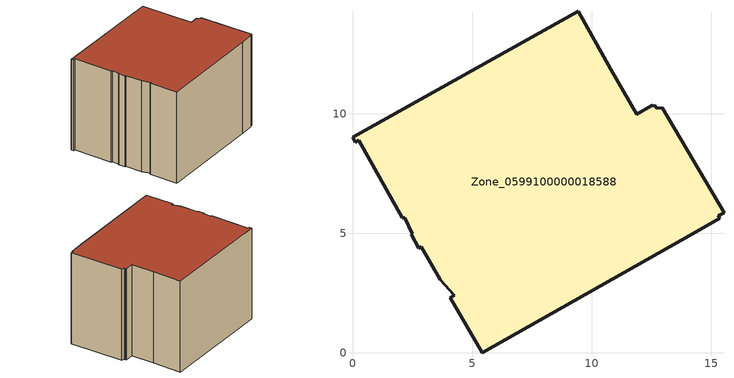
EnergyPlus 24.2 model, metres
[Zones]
Zone_0599100000018588
 floor ground (C_G): 12.54,10.36 12.58,10.32 12.64,10.35 12.71,10.22 12.96,10.24 15.53,5.87 15.29,5.73 15.35,5.63 14.22,4.98 5.43,0 4.1,2.31 4.25,2.4 3.67,3.06 2.87,4.44 2.78,4.38 2.45,4.97 2.51,4.99 2.18,5.66 2.07,5.66 0.27,8.9 0.11,8.81 0,9.01 9.44,14.29 10.79,11.85 11.89,9.97 z0
 wall outside (C_F): 3.67,3.06 4.25,2.4 4.1,2.31 5.43,0 14.22,4.98 15.35,5.63 15.29,5.73 15.53,5.87 12.96,10.24 12.71,10.22 12.64,10.35 12.58,10.32 12.54,10.36 11.89,9.97 10.79,11.85 9.44,14.29 0,9.01 0.11,8.81 0.27,8.9 2.07,5.66 2.18,5.66 2.51,4.99 2.45,4.97 2.78,4.38 2.87,4.44 3.67,3.06 z0:8.9
 roof outside (C_R): 12.58,10.32 12.54,10.36 11.89,9.97 10.79,11.85 9.44,14.29 0,9.01 0.11,8.81 0.27,8.9 2.07,5.66 2.18,5.66 2.51,4.99 2.45,4.97 2.78,4.38 2.87,4.44 3.67,3.06 4.25,2.4 4.1,2.31 5.43,0 14.22,4.98 15.35,5.63 15.29,5.73 15.53,5.87 12.96,10.24 12.71,10.22 12.64,10.35 z8.9
[BUILDING]
Pand.0599100000018588: North Axis=0; Terrain=City; Loads Convergence Tolerance Value=0.04; Temperature Convergence Tolerance Value=0.4; Solar Distribution=FullExterior; Maximum Number of Warmup Days=25; Minimum Number of Warmup Days=1
[Site:Location]
Rotterdam.The.Hague.AP_ZH_NLD Design_Conditions: Latitude=51.96; Longitude=4.45; Time Zone=1; Elevation=-4.5
[SITE:GROUNDTEMPERATURE:BUILDINGSURFACE]
18, 18, 18, 18, 18, 18, 18, 18, 18, 18, 18, 18
[MATERIAL] Thermal Absorptance=0.9; Solar Absorptance=0.7; Visible Absorptance=0.7
Name | Roughness | Thickness | Conductivity | Density | Specific Heat
G.TI.1946 | MediumSmooth | 0.15 | 1 | 540 | 1210
F.TI.1946 | Rough | 0.3 | 0.857143 | 1920 | 840
R.TI.1946 | MediumRough | 0.2 | 0.1 | 1500 | 1000
[CONSTRUCTION]
C_G: G.TI.1946
C_F: F.TI.1946
C_R: R.TI.1946
[ZONE]
Zone_0599100000018588: Type=1; Multiplier=1; Ceiling Height=Autocalculate; Volume=Autocalculate; Floor Area=autocalculate; Part of Total Floor Area=Yes
[ZONEINFILTRATION:DESIGNFLOWRATE]
Infil_Zone_0599100000018588: Zone or ZoneList or Space or SpaceList=Zone_0599100000018588; Schedule=AlwaysOn; Design Flow Rate Calculation Method=Flow/Area; Flow Rate per Floor Area=0.003; Constant Term Coefficient=1; Temperature Term Coefficient=0; Velocity Term Coefficient=0; Velocity Squared Term Coefficient=0
[HVACTEMPLATE:ZONE:IDEALLOADSAIRSYSTEM]
Zone_0599100000018588: Maximum Heating Supply Air Temperature=50; Minimum Cooling Supply Air Temperature=13; Maximum Heating Supply Air Humidity Ratio=0.0156; Minimum Cooling Supply Air Humidity Ratio=0.0077; Heating Limit=NoLimit; Cooling Limit=NoLimit; Dehumidification Control Type=ConstantSensibleHeatRatio; Cooling Sensible Heat Ratio=0.7; Dehumidification Setpoint=60; Humidification Control Type=None; Humidification Setpoint=30; Outdoor Air Method=None; Outdoor Air Flow Rate per Person=0.00944; Outdoor Air Flow Rate per Zone Floor Area=0; Outdoor Air Flow Rate per Zone=0; Demand Controlled Ventilation Type=None; Outdoor Air Economizer Type=NoEconomizer; Heat Recovery Type=None; Sensible Heat Recovery Effectiveness=0.7; Latent Heat Recovery Effectiveness=0.65
[ZONECONTROL:THERMOSTAT]
ThermostatControl_Zone_0599100000018588: Zone or ZoneList=Zone_0599100000018588; Control Type Schedule=DualSetpointControlType; Control 1=Thermostat_Zone_0599100000018588; Temperature Difference Between Cutout And Setpoint=0
[THERMOSTATSETPOINT:DUALSETPOINT]
Thermostat_Zone_0599100000018588: Heating Setpoint Temperature Schedule=HeatingSetpoint_Zone_0599100000018588; Cooling Setpoint Temperature Schedule=CoolingSetpoint_Zone_0599100000018588
[SCHEDULE:COMPACT]
HeatingSetpoint_Zone_0599100000018588: Through: 12/31, For: AllDays, Until: 24:00, 21
CoolingSetpoint_Zone_0599100000018588: Through: 12/31, For: AllDays, Until: 24:00, 24
DualSetpointControlType: Through: 12/31, For: AllDays, Until: 24:00, 4
AlwaysOn: Through: 12/31, For: AllDays, Until: 24:00, 1
